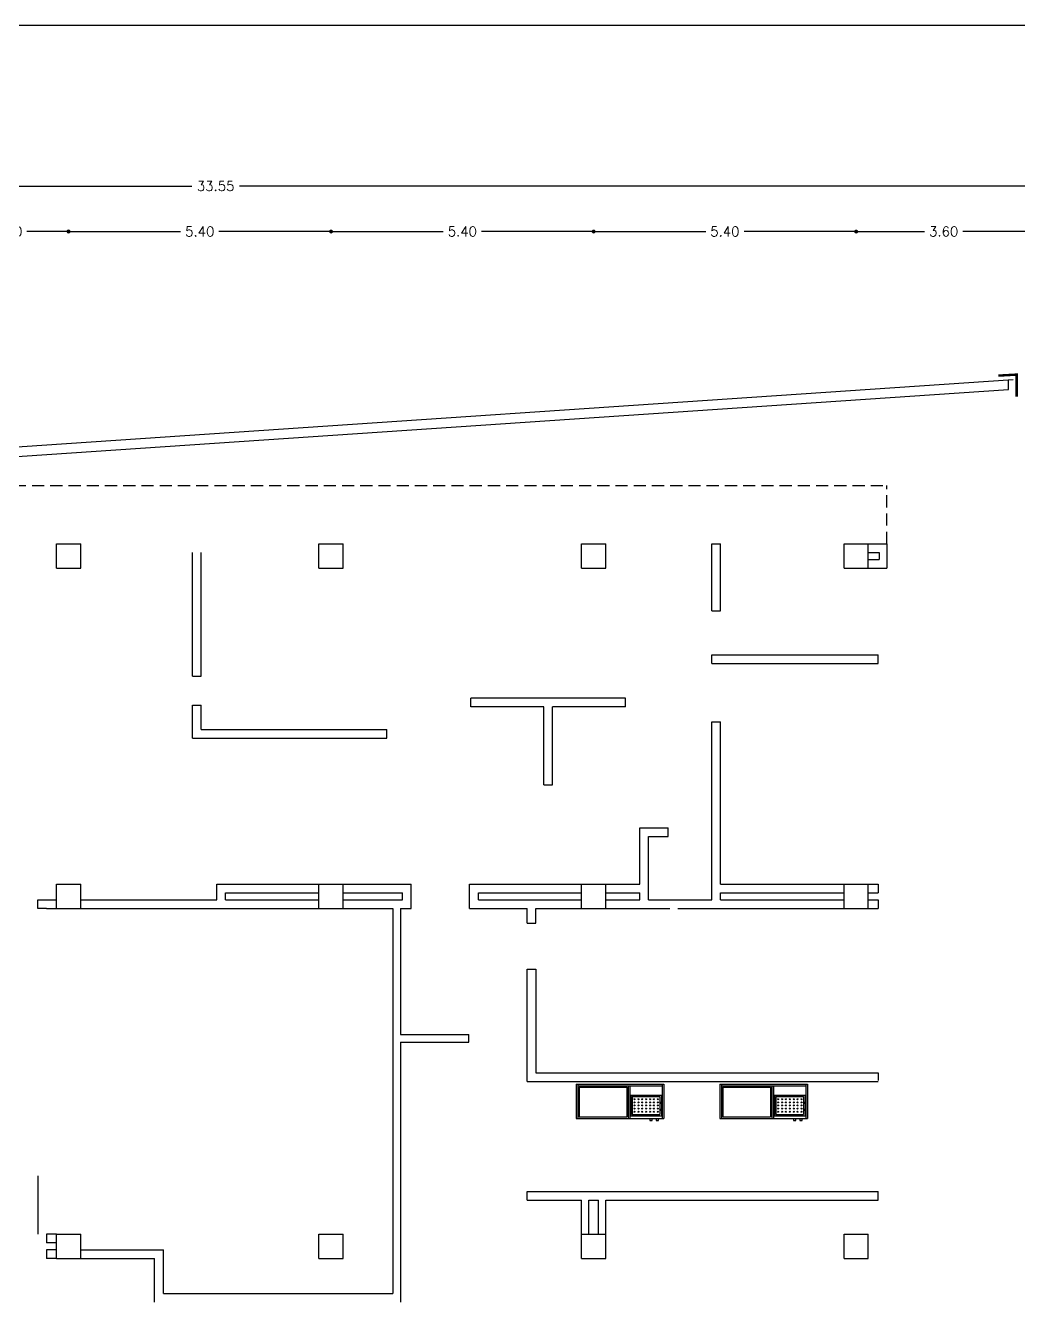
# Model space of a CAD drawing. Extents: x 0 to 130, y 0 to 88.
# Drawn here: x 80.88 to 101.31, y 61.66 to 87.81 of the extents above; entities that cross this region are included whole.
import ezdxf

# ---------------------------------------------------------------- set-up
doc = ezdxf.new("R2010")
doc.units = 0
doc.header["$MEASUREMENT"] = 0
doc.linetypes.add('HIDDEN', pattern=[0.375, 0.25, -0.125])
doc.layers.get('0').update_dxf_attribs({"color": 2, "linetype": 'CONTINUOUS'})
doc.layers.get('DEFPOINTS').update_dxf_attribs({"linetype": 'CONTINUOUS'})
for name, color, linetype in [('COL', 6, 'CONTINUOUS'), ('COTAS', 1, 'CONTINUOUS'), ('furniture', 1, 'CONTINUOUS'), ('MUEBLES', 1, 'CONTINUOUS'), ('OEX', 15, 'CONTINUOUS'), ('PIE', 1, 'CONTINUOUS'), ('VOLADO', 15, 'HIDDEN'), ('WALLS', 5, 'CONTINUOUS')]:
    doc.layers.add(name, color=color, linetype=linetype)
doc.layers.get('furniture').off()
doc.styles.add('ROMANS', font='romans.shx', dxfattribs={"height": 0.2})
doc.dimstyles.new('COTA', dxfattribs={"dimtxt": 0.2, "dimasz": 0.08, "dimexe": 0.05, "dimexo": 0.05, "dimgap": 0.09, "dimtad": 0, "dimtih": 1, "dimtoh": 1, "dimzin": 0, "dimdsep": 46, "dimtxsty": 'ROMANS', "dimblk": 'DOT', "dimblk1": 'DOT', "dimblk2": 'DOT', "dimsah": 1, "dimcen": 0.09, "dimclrt": 2, "dimadec": 0, "dimazin": 0, "dimtfac": 1, "dimtix": 1, "dimtofl": 0, "dimtmove": 2, "dimatfit": 3, "dimldrblk": 'DOT', "dimfxl": 1, "dimtolj": 1, "dimtzin": 0, "dimarcsym": 0})

# ---------------------------------------------------------------- blocks, each defined once
blk = doc.blocks.new('Q')
at = {"layer": 'MUEBLES'}
for p, q in [((-0.624, 0.435), (-0.624, -0.265)), ((-0.624, 0.435), (1.176, 0.435)), ((-0.594, 0.435), (-0.594, -0.265)), ((-0.594, 0.405), (1.146, 0.405)), ((-0.564, 0.375), (-0.564, -0.235)), ((-0.564, 0.375), (0.416, 0.375)), ((0.416, 0.375), (0.416, -0.235)), ((0.446, 0.405), (0.446, -0.265)), ((0.476, 0.405), (0.476, -0.265)), ((1.146, 0.435), (1.146, -0.265)), ((1.176, 0.435), (1.176, -0.265)), ((0.496, 0.215), (0.496, -0.215)), ((0.496, 0.215), (1.126, 0.215)), ((0.526, 0.185), (0.526, -0.185)), ((0.526, 0.185), (1.096, 0.185)), ((1.096, 0.185), (1.096, -0.185)), ((1.126, 0.215), (1.126, -0.215)), ((-0.564, -0.235), (0.416, -0.235)), ((0.496, -0.215), (1.126, -0.215)), ((0.526, -0.185), (1.096, -0.185)), ((-0.624, -0.265), (1.176, -0.265)), ((0.886, -0.265), (0.886, -0.309)), ((0.886, -0.309), (0.937, -0.309)), ((0.937, -0.309), (0.937, -0.265)), ((1.018, -0.265), (1.018, -0.309)), ((1.018, -0.309), (1.069, -0.309)), ((1.069, -0.309), (1.069, -0.265))]:
    blk.add_line(p, q, dxfattribs=at)
for centre, radius in [((0.511, 0.056), 0.0149), ((0.573, 0.128), 0.00991), ((0.573, 0.064), 0.00991), ((0.573, 0), 0.00991), ((0.653, 0.128), 0.00991), ((0.653, 0.064), 0.00991), ((0.653, 0), 0.00991), ((0.733, 0.128), 0.00991), ((0.733, 0.064), 0.00991), ((0.733, 0), 0.00991), ((0.813, 0.128), 0.00991), ((0.813, 0.064), 0.00991), ((0.813, 0), 0.00991), ((0.893, 0.128), 0.00991), ((0.893, 0.064), 0.00991), ((0.893, 0), 0.00991), ((0.973, 0.128), 0.00991), ((0.973, 0.064), 0.00991), ((0.973, 0), 0.00991), ((1.053, 0.128), 0.00991), ((1.053, 0.064), 0.00991), ((1.053, 0), 0.00991), ((1.111, 0.056), 0.0149), ((0.511, -0.089), 0.0149), ((0.573, -0.064), 0.00991), ((0.573, -0.128), 0.00991), ((0.653, -0.064), 0.00991), ((0.653, -0.128), 0.00991), ((0.733, -0.064), 0.00991), ((0.733, -0.128), 0.00991), ((0.813, -0.064), 0.00991), ((0.813, -0.128), 0.00991), ((0.893, -0.064), 0.00991), ((0.893, -0.128), 0.00991), ((0.973, -0.064), 0.00991), ((0.973, -0.128), 0.00991), ((1.053, -0.064), 0.00991), ((1.053, -0.128), 0.00991), ((1.111, -0.089), 0.0149)]:
    blk.add_circle(centre, radius, dxfattribs=at)
blk = doc.blocks.new('B-ARTE')
at = {"layer": 'MUEBLES'}
blk.add_blockref('Q', (0.782, -0.552), dxfattribs=at)
blk = doc.blocks.new('DOT')
at = {"color": 0, "linetype": 'ByBlock'}
blk.add_line((-0.5, 0), (-1, 0), dxfattribs=at)
blk.add_lwpolyline([(-0.25, 0, 0.5, 0.5, 1), (0.25, 0, 0.5, 0.5, 1)], format="xyseb", close=True, dxfattribs=at)
blk = doc.blocks.new('*D96')
at = {"layer": 'COTAS', "color": 0, "lineweight": -2, "transparency": 16777216}
for p, q in [((68.016, 84.688), (68.016, 84.458)), ((68.096, 84.508), (84.301, 84.508)), ((101.486, 84.508), (85.281, 84.508)), ((101.566, 84.688), (101.566, 84.458))]:
    blk.add_line(p, q, dxfattribs=at)
at = {"layer": 'DEFPOINTS', "color": 0, "transparency": 16777216}
for p in [(68.016, 84.738), (101.566, 84.738), (101.566, 84.508)]:
    blk.add_point(p, dxfattribs=at)
at = {"layer": 'COTAS', "color": 0, "lineweight": -2, "transparency": 16777216, "xscale": 0.08, "yscale": 0.08, "zscale": 0.08, "rotation": 180}
blk.add_blockref('DOT', (68.016, 84.508), dxfattribs=at)
at = {"layer": 'COTAS', "color": 0, "lineweight": -2, "transparency": 16777216, "xscale": 0.08, "yscale": 0.08, "zscale": 0.08}
blk.add_blockref('DOT', (101.566, 84.508), dxfattribs=at)
at = {"layer": 'COTAS', "color": 2, "transparency": 16777216, "insert": (84.791, 84.508), "char_height": 0.2, "attachment_point": 5, "style": 'ROMANS'}
blk.add_mtext('\\A1;33.55', dxfattribs=at)
blk = doc.blocks.new('_DOT')
at = {"color": 0, "linetype": 'ByBlock'}
blk.add_line((-0.5, 0), (-1, 0), dxfattribs=at)
at = {"color": 0, "linetype": 'ByBlock', "const_width": 0.5}
blk.add_lwpolyline([(-0.25, 0, 1), (0.25, 0, 1)], format="xyb", close=True, dxfattribs=at)
blk = doc.blocks.new('*D95')
at = {"layer": 'COTAS', "color": 0, "lineweight": -2, "transparency": 16777216}
for p, q in [((81.766, 83.524), (81.766, 83.522)), ((81.846, 83.572), (84.071, 83.572)), ((87.086, 83.572), (84.86, 83.572)), ((87.166, 83.524), (87.166, 83.522))]:
    blk.add_line(p, q, dxfattribs=at)
at = {"layer": 'DEFPOINTS', "color": 0, "transparency": 16777216}
for p in [(81.766, 83.574), (87.166, 83.574), (87.166, 83.572)]:
    blk.add_point(p, dxfattribs=at)
at = {"layer": 'COTAS', "color": 0, "lineweight": -2, "transparency": 16777216, "xscale": 0.08, "yscale": 0.08, "zscale": 0.08, "rotation": 180}
blk.add_blockref('DOT', (81.766, 83.572), dxfattribs=at)
at = {"layer": 'COTAS', "color": 0, "lineweight": -2, "transparency": 16777216, "xscale": 0.08, "yscale": 0.08, "zscale": 0.08}
blk.add_blockref('DOT', (87.166, 83.572), dxfattribs=at)
at = {"layer": 'COTAS', "color": 2, "transparency": 16777216, "insert": (84.466, 83.572), "char_height": 0.2, "attachment_point": 5, "style": 'ROMANS'}
blk.add_mtext('\\A1;5.40', dxfattribs=at)
blk = doc.blocks.new('*D101')
at = {"layer": 'COTAS', "color": 0, "lineweight": -2, "transparency": 16777216}
for p, q in [((79.346, 83.574), (80.121, 83.574)), ((81.686, 83.574), (80.91, 83.574))]:
    blk.add_line(p, q, dxfattribs=at)
at = {"layer": 'DEFPOINTS', "color": 0, "transparency": 16777216}
for p in [(79.266, 83.574), (81.766, 83.574), (81.766, 83.574)]:
    blk.add_point(p, dxfattribs=at)
at = {"layer": 'COTAS', "color": 0, "lineweight": -2, "transparency": 16777216, "xscale": 0.08, "yscale": 0.08, "zscale": 0.08, "rotation": 180}
blk.add_blockref('DOT', (79.266, 83.574), dxfattribs=at)
at = {"layer": 'COTAS', "color": 0, "lineweight": -2, "transparency": 16777216, "xscale": 0.08, "yscale": 0.08, "zscale": 0.08}
blk.add_blockref('DOT', (81.766, 83.574), dxfattribs=at)
at = {"layer": 'COTAS', "color": 2, "transparency": 16777216, "insert": (80.516, 83.574), "char_height": 0.2, "attachment_point": 5, "style": 'ROMANS'}
blk.add_mtext('\\A1;2.50', dxfattribs=at)
blk = doc.blocks.new('*D102')
at = {"layer": 'COTAS', "color": 0, "lineweight": -2, "transparency": 16777216}
for p, q in [((98.046, 83.572), (99.371, 83.572)), ((101.486, 83.572), (100.16, 83.572))]:
    blk.add_line(p, q, dxfattribs=at)
at = {"layer": 'DEFPOINTS', "color": 0, "transparency": 16777216}
for p in [(97.966, 83.572), (101.566, 83.572), (101.566, 83.572)]:
    blk.add_point(p, dxfattribs=at)
at = {"layer": 'COTAS', "color": 0, "lineweight": -2, "transparency": 16777216, "xscale": 0.08, "yscale": 0.08, "zscale": 0.08, "rotation": 180}
blk.add_blockref('DOT', (97.966, 83.572), dxfattribs=at)
at = {"layer": 'COTAS', "color": 0, "lineweight": -2, "transparency": 16777216, "xscale": 0.08, "yscale": 0.08, "zscale": 0.08}
blk.add_blockref('DOT', (101.566, 83.572), dxfattribs=at)
at = {"layer": 'COTAS', "color": 2, "transparency": 16777216, "insert": (99.766, 83.572), "char_height": 0.2, "attachment_point": 5, "style": 'ROMANS'}
blk.add_mtext('\\A1;3.60', dxfattribs=at)
blk = doc.blocks.new('*D103')
at = {"layer": 'COTAS', "color": 0, "lineweight": -2, "transparency": 16777216}
for p, q in [((87.246, 83.572), (89.471, 83.572)), ((92.486, 83.572), (90.26, 83.572))]:
    blk.add_line(p, q, dxfattribs=at)
at = {"layer": 'DEFPOINTS', "color": 0, "transparency": 16777216}
for p in [(87.166, 83.572), (92.566, 83.572), (92.566, 83.572)]:
    blk.add_point(p, dxfattribs=at)
at = {"layer": 'COTAS', "color": 0, "lineweight": -2, "transparency": 16777216, "xscale": 0.08, "yscale": 0.08, "zscale": 0.08, "rotation": 180}
blk.add_blockref('DOT', (87.166, 83.572), dxfattribs=at)
at = {"layer": 'COTAS', "color": 0, "lineweight": -2, "transparency": 16777216, "xscale": 0.08, "yscale": 0.08, "zscale": 0.08}
blk.add_blockref('DOT', (92.566, 83.572), dxfattribs=at)
at = {"layer": 'COTAS', "color": 2, "transparency": 16777216, "insert": (89.866, 83.572), "char_height": 0.2, "attachment_point": 5, "style": 'ROMANS'}
blk.add_mtext('\\A1;5.40', dxfattribs=at)
blk = doc.blocks.new('*D104')
at = {"layer": 'COTAS', "color": 0, "lineweight": -2, "transparency": 16777216}
for p, q in [((92.566, 83.522), (92.566, 83.522)), ((92.646, 83.572), (94.871, 83.572)), ((97.886, 83.572), (95.66, 83.572)), ((97.966, 83.522), (97.966, 83.522))]:
    blk.add_line(p, q, dxfattribs=at)
at = {"layer": 'DEFPOINTS', "color": 0, "transparency": 16777216}
for p in [(92.566, 83.572), (97.966, 83.572), (97.966, 83.572)]:
    blk.add_point(p, dxfattribs=at)
at = {"layer": 'COTAS', "color": 0, "lineweight": -2, "transparency": 16777216, "xscale": 0.08, "yscale": 0.08, "zscale": 0.08, "rotation": 180}
blk.add_blockref('DOT', (92.566, 83.572), dxfattribs=at)
at = {"layer": 'COTAS', "color": 0, "lineweight": -2, "transparency": 16777216, "xscale": 0.08, "yscale": 0.08, "zscale": 0.08}
blk.add_blockref('DOT', (97.966, 83.572), dxfattribs=at)
at = {"layer": 'COTAS', "color": 2, "transparency": 16777216, "insert": (95.266, 83.572), "char_height": 0.2, "attachment_point": 5, "style": 'ROMANS'}
blk.add_mtext('\\A1;5.40', dxfattribs=at)

msp = doc.modelspace()

# ---------------------------------------------------------------- linework, layer by layer
at = {"color": 253}
msp.add_line((81.136, 64.148), (81.136, 62.948), dxfattribs=at)
at = {"layer": 'COL', "color": 253}
for p, q in [((81.516, 76.648), (81.516, 77.148)), ((81.516, 77.148), (82.016, 77.148)), ((82.016, 76.648), (82.016, 77.148)), ((86.916, 77.148), (87.416, 77.148)), ((86.916, 76.648), (86.916, 77.148)), ((87.416, 76.648), (87.416, 77.148)), ((92.316, 77.148), (92.816, 77.148)), ((92.316, 76.648), (92.316, 77.148)), ((92.816, 76.648), (92.816, 77.148)), ((97.716, 77.148), (98.216, 77.148)), ((97.716, 76.648), (97.716, 77.148)), ((98.216, 76.648), (98.216, 77.148)), ((81.516, 76.648), (82.016, 76.648)), ((86.916, 76.648), (87.416, 76.648)), ((92.316, 76.648), (92.816, 76.648)), ((97.716, 76.648), (98.216, 76.648)), ((81.516, 70.148), (82.016, 70.148)), ((81.516, 69.648), (81.516, 70.148)), ((82.016, 69.648), (82.016, 70.148)), ((86.916, 69.648), (86.916, 70.148)), ((86.916, 70.148), (87.416, 70.148)), ((87.416, 69.648), (87.416, 70.148)), ((92.316, 70.148), (92.816, 70.148)), ((92.316, 69.648), (92.316, 70.148)), ((92.816, 69.648), (92.816, 70.148)), ((97.716, 70.148), (98.216, 70.148)), ((97.716, 69.648), (97.716, 70.148)), ((98.216, 69.648), (98.216, 70.148)), ((81.516, 69.648), (82.016, 69.648)), ((86.916, 69.648), (87.416, 69.648)), ((92.316, 69.648), (92.816, 69.648)), ((97.716, 69.648), (98.216, 69.648)), ((81.516, 62.448), (81.516, 62.948)), ((81.516, 62.948), (82.016, 62.948)), ((82.016, 62.448), (82.016, 62.948)), ((86.916, 62.948), (87.416, 62.948)), ((86.916, 62.448), (86.916, 62.948)), ((87.416, 62.448), (87.416, 62.948)), ((92.316, 62.448), (92.316, 62.948)), ((92.316, 62.948), (92.816, 62.948)), ((92.816, 62.448), (92.816, 62.948)), ((97.716, 62.448), (97.716, 62.948)), ((97.716, 62.948), (98.216, 62.948)), ((98.216, 62.448), (98.216, 62.948)), ((81.516, 62.448), (82.016, 62.448)), ((86.916, 62.448), (87.416, 62.448)), ((92.316, 62.448), (92.816, 62.448)), ((97.716, 62.448), (98.216, 62.448))]:
    msp.add_line(p, q, dxfattribs=at)
at = {"layer": 'OEX', "color": 253}
for p, q in [((79.625, 79.07), (101.196, 80.527)), ((79.748, 78.878), (101.096, 80.32)), ((101.096, 80.32), (101.096, 80.521))]:
    msp.add_line(p, q, dxfattribs=at)
at = {"layer": 'OEX', "color": 253, "const_width": 0.05}
msp.add_lwpolyline([(100.89, 80.608), (101.268, 80.629), (101.268, 80.175)], dxfattribs=at)
at = {"layer": 'PIE', "color": 253}
msp.add_lwpolyline([(0, 0), (130, 0), (130, 87.811), (0, 87.811)], close=True, dxfattribs=at)
at = {"layer": 'VOLADO', "color": 253}
for p in [(79.516, 78.348), (98.596, 77.148)]:
    msp.add_line(p, (98.596, 78.348), dxfattribs=at)
at = {"layer": 'WALLS', "color": 253}
for p, q in [((94.996, 77.148), (95.176, 77.148)), ((94.996, 75.768), (94.996, 77.148)), ((95.176, 75.768), (95.176, 77.148)), ((98.216, 77.148), (98.596, 77.148)), ((98.596, 77.148), (98.596, 76.648)), ((84.316, 74.428), (84.316, 76.968)), ((84.496, 74.428), (84.496, 76.968)), ((98.216, 76.968), (98.436, 76.968)), ((98.436, 76.968), (98.436, 76.828)), ((98.216, 76.828), (98.436, 76.828)), ((98.216, 76.648), (98.596, 76.648)), ((94.996, 75.768), (95.176, 75.768)), ((94.996, 74.868), (98.416, 74.868)), ((94.996, 74.688), (94.996, 74.868)), ((98.416, 74.688), (98.416, 74.868)), ((94.996, 74.688), (98.416, 74.688)), ((84.316, 74.428), (84.496, 74.428)), ((84.316, 73.828), (84.496, 73.828)), ((84.316, 73.148), (84.316, 73.828)), ((84.496, 73.328), (84.496, 73.828)), ((93.223, 73.972), (90.043, 73.972)), ((90.043, 73.792), (90.043, 73.972)), ((91.543, 73.792), (90.043, 73.792)), ((91.543, 72.191), (91.543, 73.792)), ((91.723, 72.191), (91.723, 73.792)), ((93.223, 73.792), (91.723, 73.792)), ((93.223, 73.792), (93.223, 73.972)), ((94.996, 69.828), (94.996, 73.488)), ((94.996, 73.488), (95.176, 73.488)), ((95.176, 70.148), (95.176, 73.488)), ((84.496, 73.328), (88.316, 73.328)), ((88.316, 73.148), (88.316, 73.328)), ((84.316, 73.148), (88.316, 73.148)), ((91.543, 72.191), (91.723, 72.191)), ((93.516, 70.148), (93.516, 71.308)), ((93.516, 71.308), (94.096, 71.308)), ((93.696, 71.128), (94.096, 71.128)), ((93.696, 69.828), (93.696, 71.128)), ((94.096, 71.128), (94.096, 71.308)), ((84.816, 69.828), (84.816, 70.148)), ((84.816, 70.148), (86.916, 70.148)), ((87.416, 70.148), (88.816, 70.148)), ((88.816, 69.648), (88.816, 70.148)), ((90.016, 70.148), (92.316, 70.148)), ((90.016, 69.648), (90.016, 70.148)), ((92.816, 70.148), (93.516, 70.148)), ((95.176, 70.148), (97.716, 70.148)), ((98.216, 70.148), (98.416, 70.148)), ((98.416, 70.148), (98.416, 69.968)), ((81.136, 69.648), (81.136, 69.828)), ((81.136, 69.828), (81.516, 69.828)), ((82.016, 69.828), (84.816, 69.828)), ((84.996, 69.828), (84.996, 69.968)), ((84.996, 69.968), (86.916, 69.968)), ((84.996, 69.828), (86.916, 69.828)), ((87.416, 69.968), (88.636, 69.968)), ((87.416, 69.828), (88.636, 69.828)), ((88.636, 69.828), (88.636, 69.968)), ((90.196, 69.968), (92.316, 69.968)), ((90.196, 69.828), (90.196, 69.968)), ((90.196, 69.828), (92.316, 69.828)), ((92.816, 69.968), (93.516, 69.968)), ((92.816, 69.828), (93.516, 69.828)), ((93.516, 69.828), (93.516, 69.968)), ((93.696, 69.828), (94.996, 69.828)), ((95.176, 69.968), (97.716, 69.968)), ((95.176, 69.828), (95.176, 69.968)), ((95.176, 69.828), (97.716, 69.828)), ((98.216, 69.968), (98.416, 69.968)), ((98.216, 69.828), (98.416, 69.828)), ((98.416, 69.828), (98.416, 69.648)), ((81.316, 69.648), (81.136, 69.648)), ((81.316, 69.648), (81.516, 69.648)), ((82.016, 69.648), (86.916, 69.648)), ((87.416, 69.648), (88.436, 69.648)), ((88.436, 69.648), (88.436, 64.528)), ((88.596, 69.648), (88.596, 67.058)), ((88.596, 69.648), (88.816, 69.648)), ((90.016, 69.648), (91.196, 69.648)), ((91.196, 69.348), (91.196, 69.648)), ((91.376, 69.648), (92.316, 69.648)), ((91.376, 69.348), (91.376, 69.648)), ((92.816, 69.648), (94.136, 69.648)), ((94.296, 69.648), (97.716, 69.648)), ((98.216, 69.648), (98.416, 69.648)), ((91.196, 69.348), (91.376, 69.348)), ((91.196, 66.088), (91.196, 68.398)), ((91.196, 68.398), (91.376, 68.398)), ((91.376, 68.398), (91.376, 66.268)), ((88.436, 66.97), (88.436, 61.728)), ((88.596, 67.058), (89.996, 67.058)), ((89.996, 66.898), (89.996, 67.058)), ((88.596, 66.898), (88.596, 61.548)), ((88.596, 66.898), (89.996, 66.898)), ((91.376, 66.268), (94.296, 66.268)), ((94.296, 66.268), (96.321, 66.268)), ((96.276, 66.268), (98.416, 66.268)), ((98.416, 66.268), (98.416, 66.108)), ((91.196, 66.088), (94.296, 66.088)), ((94.296, 66.088), (96.307, 66.088)), ((96.276, 66.088), (98.416, 66.088)), ((91.196, 63.828), (95.196, 63.828)), ((91.196, 63.648), (91.196, 63.828)), ((95.196, 63.828), (98.416, 63.828)), ((98.416, 63.648), (98.416, 63.828)), ((91.196, 63.648), (92.316, 63.648)), ((92.316, 62.948), (92.316, 63.648)), ((92.466, 62.948), (92.466, 63.648)), ((92.466, 63.648), (92.666, 63.648)), ((92.666, 62.948), (92.666, 63.648)), ((92.816, 62.948), (92.816, 63.648)), ((92.816, 63.648), (98.416, 63.648)), ((81.316, 62.948), (81.316, 62.768)), ((81.516, 62.948), (81.316, 62.948)), ((81.516, 62.768), (81.316, 62.768)), ((81.316, 62.628), (81.316, 62.448)), ((81.516, 62.628), (81.316, 62.628)), ((82.016, 62.628), (83.066, 62.628)), ((83.066, 62.628), (83.716, 62.628)), ((83.716, 61.728), (83.716, 62.628)), ((81.516, 62.448), (81.316, 62.448)), ((82.016, 62.448), (83.066, 62.448)), ((83.066, 62.448), (83.536, 62.448)), ((83.536, 61.548), (83.536, 62.448)), ((83.716, 61.728), (87.416, 61.728)), ((87.416, 61.728), (88.436, 61.728))]:
    msp.add_line(p, q, dxfattribs=at)

# ---------------------------------------------------------------- block references
at = {"layer": 'furniture', "color": 253}
for p in [(92.051, 66.147), (95.006, 66.147)]:
    msp.add_blockref('B-ARTE', p, dxfattribs=at)

# ---------------------------------------------------------------- dimensions: what is measured, and where the dimension line sits
at = {"layer": 'COTAS', "color": 253}
for base, p1, p2, picture, middle in [((101.566, 84.508), (68.016, 84.738), (101.566, 84.738), '*D96', (84.791, 84.508)), ((81.766, 83.574), (79.266, 83.574), (81.766, 83.574), '*D101', (80.516, 83.574)), ((87.166, 83.572), (81.766, 83.574), (87.166, 83.574), '*D95', (84.466, 83.572)), ((92.566, 83.572), (87.166, 83.572), (92.566, 83.572), '*D103', (89.866, 83.572)), ((97.966, 83.572), (92.566, 83.572), (97.966, 83.572), '*D104', (95.266, 83.572)), ((101.566, 83.572), (97.966, 83.572), (101.566, 83.572), '*D102', (99.766, 83.572))]:
    dim = msp.add_linear_dim(base=base, p1=p1, p2=p2, dimstyle='COTA', dxfattribs=at)
    dim.commit()
    dim.dimension.update_dxf_attribs({"geometry": picture, "text_midpoint": middle})

doc.saveas('drawing.dxf')
